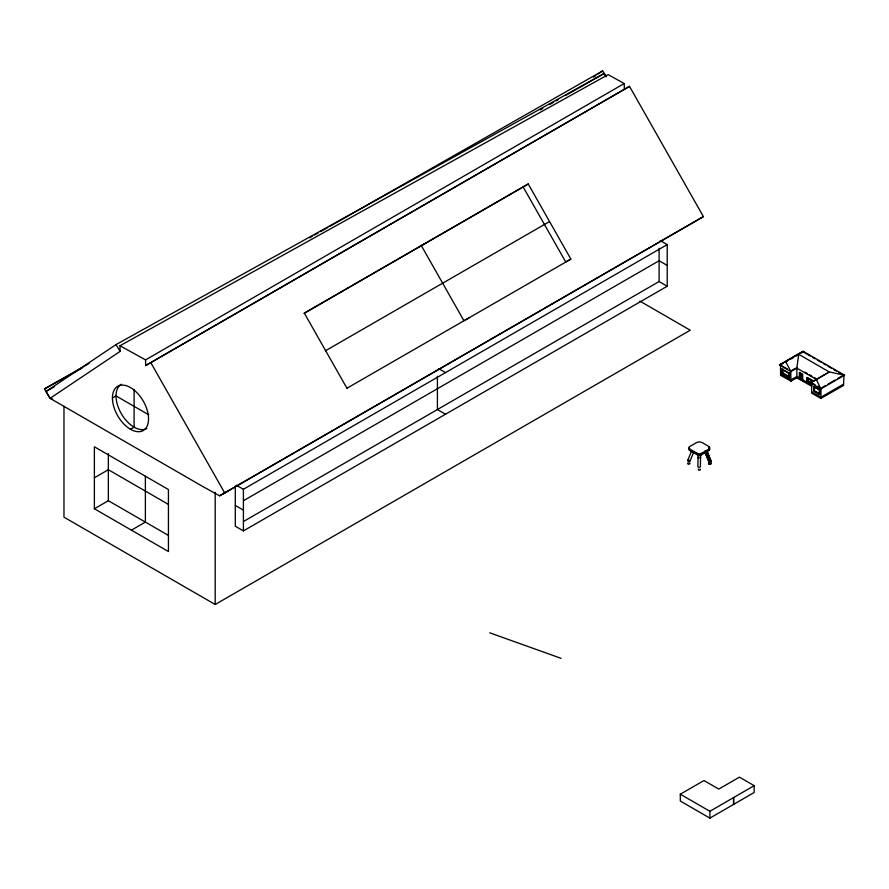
<?xml version="1.0" encoding="UTF-8"?>
<svg xmlns="http://www.w3.org/2000/svg" width="889" height="889" viewBox="0 0 889 889"><rect width="100%" height="100%" fill="white"/><g stroke="black" fill="none" stroke-linecap="round" stroke-linejoin="round"><path stroke-width="1.33" d="M700.576 454.623L700.399 466.769L699.776 467.225A1.3 0.567 0.5 0 1 698.521 467.214L697.887 466.758L698.065 454.612M704.655 451.534L708.711 461.369L710.767 461.091L709.744 460.158M688.242 460.08L687.797 460.291A1.3 0.745 11.5 0 0 687.808 461.013L688.242 461.335A1.167 0.667 11.5 0 0 689.142 461.535L690.02 460.947L689.431 460.246M687.686 460.446L691.709 450.856M689.975 461.135L694.009 451.534M708.9 463.091C707.444 464.48 711.611 464.88 710.767 463.247M708.9 460.48L708.589 461.213M698.254 469.014L698.521 470.092A1.311 0.756 0 0 0 699.776 470.092L700.232 469.848A1.133 0.656 0 0 0 700.354 469.325L700.032 469.014M844.55 375.202L803.111 351.277L779.442 364.946L790.899 371.558L796.811 368.146L798.722 354.311L829.248 371.935L844.55 375.202L820.869 388.871L810.524 382.892L816.291 379.425L820.869 388.871M593.574 77.121L595.841 75.565M598.108 73.998L602.653 70.876L606.154 76.765M89.056 363.501L44.45 388.915L50.051 398.328L120.104 351.411L120.004 345.743L145.563 359.889L145.663 365.557L629.512 86.366L703.41 216.616L224.728 492.973L219.561 495.806L203.47 486.905L50.051 398.328L46.006 391.493L116.059 344.565L604.209 73.454L605.553 75.732M816.446 379.481L829.248 371.935L810.524 382.892M145.563 359.889L624.234 83.533L624.334 89.2M145.663 365.557L629.512 86.366M112.425 397.994A25.525 14.735 60 0 1 139.506 395.572A25.525 14.735 60 0 1 139.506 431.687A25.525 14.735 60 0 1 112.425 397.994L116.037 395.916L148.763 414.807M304.005 313.295L528.244 183.979L570.871 259.121L346.621 388.426M528.244 183.979L304.382 313.228L347.01 388.36M130.483 429.265L134.095 427.176L134.095 389.393M94.378 477.782L108.347 469.714L168.065 504.196M325.318 350.866L549.558 221.55M94.378 508.775L168.432 551.524L168.432 489.539L94.378 446.789L94.378 508.775L108.347 500.718L168.065 535.189M131.405 530.155L145.374 522.087L145.374 476.271M219.561 495.806L703.41 216.616M236.463 485.272L243.408 489.283L667.217 244.608L667.217 286.236L243.408 530.911L235.296 526.232L235.296 485.994M243.675 500.585L659.105 260.733L667.217 265.422M243.675 521.399L659.105 281.546L667.217 286.236M63.964 406.351L63.964 517.176L215.194 604.487L690.253 330.219L639.847 301.104M779.442 364.946L803.111 351.277M779.909 364.679L782.887 363.634M785.276 362.256L787.665 360.878M790.054 359.5L793.633 357.445M796.022 356.067L798.4 354.689M800.789 353.311L803.712 351.622M782.087 373.424L782.909 372.947L789.832 376.936L789.832 372.98L788.999 373.458L782.087 369.468L782.087 373.424L788.999 377.414L789.832 376.936M780.509 365.012L780.62 375.202M817.569 379.447L816.98 379.781L796.277 367.835L796.866 367.49L796.866 377.747L790.832 381.237L790.832 370.98L795.188 368.468M802.2 379.981L799.911 378.858L799.911 373.48L802.2 374.602L802.245 380.448L802.3 374.547L799.689 373.102L799.689 378.981L802.3 380.414M802.022 380.081L802.3 374.547M799.911 378.858L800.089 373.369M813.146 381.503L807.234 378.092L807.234 380.67L811.313 382.403M811.057 383.203L811.646 382.859L811.646 393.116L820.936 398.472L820.936 388.215L821.469 388.526M814.157 387.093L814.513 390.86L819.68 393.838L819.68 389.86L813.846 386.537L813.846 391.249L819.647 394.594L819.647 389.882L814.157 387.093L814.157 391.06L819.68 393.838M701.51 453.379L708.7 449.223A3.556 2.056 0 0 0 709.266 446.745L702.299 442.666A4.112 2.378 0 0 0 696.387 442.666L689.419 446.711A3.3 1.9 0 0 0 689.419 448.867L696.82 453.168A3.612 2.089 0 0 0 701.143 453.512L701.51 454.746L708.7 450.59A3.556 2.056 0 0 0 709.266 448.112L708.978 447.856M822.125 387.537L825.681 385.482M828.059 384.104L835.171 379.992M837.549 378.625L842.294 375.88M844.017 374.891L843.483 385.448L820.869 398.439M843.483 384.192L820.936 397.216L811.646 391.849M680.307 794.199L703.977 780.531L718.779 789.076L739.437 777.153L754.172 785.654L754.172 792.488L709.9 818.124L680.307 801.033L680.307 794.199L709.9 811.29L754.172 785.654M309.683 237.796L312.095 236.418M314.506 235.052L318.129 232.985M320.54 231.618L327.774 227.495M330.186 226.117L602.653 70.876M46.006 391.493L54.451 386.682M540.312 109.858L542.723 108.48M549.958 104.357L553.569 102.302M555.981 100.924L558.392 99.557M565.626 95.434L604.209 73.454M120.004 345.743L608.154 74.632L624.234 83.533M44.45 388.915L82.066 368.113M426.464 242.741L421.297 245.575L463.925 320.707L469.092 317.873M570.871 259.121L565.693 261.944L523.076 186.812M223.172 493.728L228.34 490.895M699.965 455.668L700.554 455.157A1.178 0.811 0 0 0 700.554 454.724M688.242 462.88L687.808 463.147A1.311 0.756 -0.1 0 0 687.808 463.88L688.242 464.136A1.133 0.656 -0.1 0 0 689.142 464.214L690.02 463.513L689.431 462.88M699.965 458.257L700.554 457.846A1.145 0.667 0 0 0 700.432 457.313L699.965 457.068M50.051 398.328L52.584 399.028M489.761 632.812L561.059 658.338M660.26 240.597L667.217 244.608M803.178 351.933L810.29 356.033M812.657 357.4L815.035 358.778M817.402 360.145L820.958 362.201M823.325 363.568L825.703 364.935M828.07 366.301L831.626 368.357M834.004 369.724L836.371 371.091M838.738 372.458L842.294 374.513M804.923 372.147L807.223 373.469M809.523 374.791L811.824 376.125M814.124 377.447L816.413 378.781M810.135 379.147L812.49 380.514M813.646 381.303L806.812 377.358L806.812 380.914L812.513 384.204M799.911 373.48L802.022 374.702M781.653 365.679L787.387 368.991M812.813 383.526L815.135 384.87M817.447 386.215L819.769 387.548M807.234 380.67L811.957 383.392M799.756 378.147L796.866 376.48L790.832 379.914L780.509 373.947M802.3 379.614L811.846 385.137M796.811 377.714L811.846 386.393M780.509 375.269L790.899 381.125M702.299 452.923L702.299 454.29L701.143 454.879A3.612 2.089 0 0 1 696.82 454.535L689.597 450.367L689.597 449.001M438.577 368.579L445.522 372.602M445.522 414.218L437.41 409.54L437.41 376.236M235.296 505.419L243.408 510.097M698.254 458.013L698.132 457.846A1.145 0.667 0 0 1 698.254 457.313M698.254 455.357L698.132 455.157A1.178 0.811 0 0 1 698.132 454.724M116.059 344.565L120.104 351.411M150.841 362.723L224.728 492.973M785.754 361.79L790.899 371.558M706.966 450.867L710.933 460.713M706.966 451.234L710.889 460.902M706.844 451.412L710.767 461.091M706.644 451.568L710.578 461.269L710.578 464.114M706.377 451.69L710.333 461.413L710.333 464.236M706.077 451.768L710.044 461.524L710.044 464.302M705.255 450.567L709.733 461.591L709.733 464.336M705.455 451.834L709.433 461.613L709.433 464.302M705.155 452.379L708.589 460.846L708.589 463.791M819.325 390.071L819.325 394.038M807.768 377.781L807.768 380.359M802.7 381.114L802.7 374.313L799.355 372.38L799.355 379.181M788.999 373.458L788.999 377.414M782.909 368.991L782.909 372.947M710.767 460.38L710.767 463.969M709.9 811.29L709.9 818.124M709.066 446.578L709.066 447.945M708.7 449.223L708.7 450.59M696.82 453.168L696.82 454.535M690.086 449.289L690.086 450.656L689.419 450.234A3.3 1.9 0 0 1 689.419 448.078M659.105 248.253L659.105 281.546M243.408 489.283L243.408 530.911M215.194 492.273L215.194 604.487M108.347 453.546L108.347 500.718M146.852 428.442A25.525 14.735 60 0 1 121.326 413.707A25.525 14.735 60 0 1 121.326 384.226M789.365 373.247L781.72 368.846L781.72 373.624L789.365 378.036L789.365 373.247M733.581 797.622L733.581 804.456L733.581 797.622"/></g></svg>
